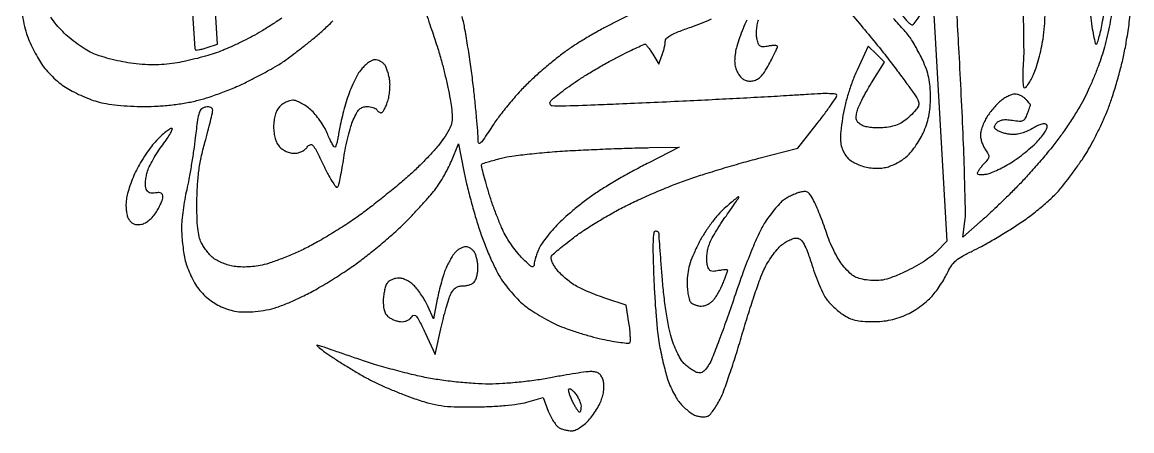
# Model space of a CAD drawing. Extents: x 0.5 to 33.1, y 0.3 to 33.5.
# Drawn here: x 1.18 to 31.26, y 0.25 to 11.34 of the extents above; entities that cross this region are included whole.
import ezdxf

# ---------------------------------------------------------------- set-up
doc = ezdxf.new("R2010")
doc.units = 0
doc.header["$MEASUREMENT"] = 0

msp = doc.modelspace()

# ---------------------------------------------------------------- linework, layer by layer
for points in [[(27.848789, 15.734444, 0.229891), (27.811914, 15.71562, 0.000409), (27.381971, 15.145427, 0.002847), (26.900892, 14.498698, 0.001744), (26.340632, 13.730904), (24.890165, 11.72852), (25.067428, 11.488759, 0.021791), (25.140371, 11.398596, 0.031469), (25.212952, 11.326204, 0.032282), (25.276611, 11.277141, 0.23252), (25.313906, 11.272069, 0.153254), (25.358481, 11.30429, 0.000476), (25.781157, 11.872214, 0.002636), (26.256367, 12.519091, 0.001639), (26.807356, 13.28272), (28.231591, 15.2703), (28.069035, 15.50295, 0.015728), (28.002565, 15.591981, 0.021937), (27.937283, 15.666919, 0.019218), (27.879765, 15.722901, 0.190628)], [(10.741362, 10.3212, 0.117185), (10.66848, 10.303881, 0.036033), (10.570801, 10.245509, 0.033841), (10.467354, 10.162139, 0.031334), (10.373223, 10.063527, 0.046838), (10.277823, 9.92583, 0.017069), (10.168524, 9.714938, 0.01675), (10.063969, 9.474722, 0.019212), (9.980841, 9.238677, 0.008502), (9.909982, 8.99518, 0.006948), (9.842267, 8.732491, 0.007029), (9.786714, 8.48902, 0.018274), (9.755639, 8.31195, -0.013314), (9.732862, 8.174152, -0.021293), (9.705322, 8.058111, -0.016697), (9.676758, 7.968626, -0.318818), (9.654051, 7.952717, -0.260051), (9.627277, 7.967867, -0.011403), (9.571677, 8.06403, -0.016854), (9.509944, 8.186254, -0.010964), (9.446583, 8.331209, 0.03426), (9.365871, 8.494674, 0.021737), (9.251099, 8.673498, 0.021815), (9.122474, 8.840021, 0.037254), (8.999489, 8.965392, 0.029797), (8.873497, 9.063369, 0.029363), (8.736151, 9.146198, 0.030705), (8.607495, 9.20405, 0.090542), (8.512468, 9.2214, 0.074112), (8.425895, 9.208497, 0.041835), (8.327094, 9.169088, 0.040678), (8.231942, 9.111472, 0.052412), (8.155862, 9.043318, 0.063955), (8.086191, 8.943172, 0.04768), (8.035619, 8.818301, 0.04218), (8.00489, 8.670659, 0.030234), (7.9947, 8.5023, 0.030234), (8.00489, 8.333941, 0.04218), (8.035619, 8.186299, 0.04768), (8.086191, 8.061428, 0.063955), (8.155862, 7.961282, 0.060352), (8.235493, 7.892187, 0.043153), (8.338663, 7.834767, 0.04328), (8.449712, 7.796095, 0.062231), (8.552915, 7.7832, 0.057373), (8.656473, 7.795122, 0.054498), (8.75653, 7.830306, 0.05635), (8.843412, 7.884727, 0.072025), (8.90805, 7.953445, -0.146917), (8.986646, 8.015463, -0.316915), (9.057862, 7.998223, -0.063872), (9.147137, 7.865437, -0.004098), (9.353302, 7.445251, 0.010215), (9.491882, 7.171338, 0.025818), (9.606734, 6.979921, 0.037026), (9.69467, 6.868026, 0.513261), (9.738056, 6.873156, 0.070516), (9.765786, 6.945965, 0.005674), (9.809019, 7.147071, 0.007569), (9.854422, 7.389327, 0.005739), (9.897138, 7.6563, -0.012992), (9.947072, 7.941782, -0.011086), (10.014149, 8.239908, -0.01123), (10.087282, 8.508389, -0.030898), (10.154579, 8.69265, -0.021476), (10.243831, 8.875128, -0.075058), (10.322662, 8.979327, -0.111033), (10.410462, 9.033414, -0.082929), (10.52295, 9.0522, -0.036813), (10.607652, 9.045955, -0.040879), (10.687514, 9.027349, -0.044863), (10.751821, 9.000139, -0.132589), (10.7865, 8.9676, 0.056181), (10.811918, 8.935239, 0.049786), (10.844884, 8.907851, 0.052683), (10.880042, 8.889167, 0.096099), (10.911832, 8.883, 0.238448), (10.945993, 8.900274, 0.029241), (10.993014, 8.972669, 0.029499), (11.041714, 9.071316, 0.020208), (11.085622, 9.188258, 0.035028), (11.120759, 9.326586, 0.022667), (11.142735, 9.490353, 0.022788), (11.149657, 9.65314, 0.039472), (11.138577, 9.788006, 0.023311), (11.112999, 9.909506, 0.02172), (11.075729, 10.03105, 0.022284), (11.033115, 10.136052, 0.065753), (10.991735, 10.201849, 0.064092), (10.942699, 10.247536, 0.044335), (10.877329, 10.286141, 0.044502), (10.80656, 10.312446, 0.066834)], [(28.092566, 9.3906, 0.079281), (28.019314, 9.378911, 0.02925), (27.92169, 9.34049, 0.028109), (27.818129, 9.285301, 0.030179), (27.723952, 9.220013, 0.031691), (27.628278, 9.134414, 0.016333), (27.519312, 9.016243, 0.016168), (27.414747, 8.886909, 0.023502), (27.331843, 8.765877, 0.028039), (27.264762, 8.642357, 0.024076), (27.208078, 8.505743, 0.02479), (27.168715, 8.376478, 0.061583), (27.1566, 8.278488, 0.052893), (27.166371, 8.186376, 0.029466), (27.196534, 8.077512, 0.02907), (27.240483, 7.969777, 0.041414), (27.292547, 7.880557, -0.027629), (27.367066, 7.760571, -0.153767), (27.381604, 7.687115, -0.140332), (27.352083, 7.615013, -0.021688), (27.250247, 7.49673, 0.016629), (27.181996, 7.419059, 0.020918), (27.12436, 7.342586, 0.019577), (27.082076, 7.275867, 0.132193), (27.072, 7.238422, 0.331734), (27.089142, 7.215429, 0.055218), (27.146878, 7.204969, 0.042093), (27.229174, 7.206222, 0.024512), (27.326902, 7.22083, 0.047513), (27.454519, 7.25924, 0.014926), (27.637072, 7.340141, 0.014762), (27.836526, 7.4431, 0.015834), (28.024852, 7.555405, 0.018611), (28.215051, 7.687378, 0.012874), (28.420441, 7.849954, 0.013001), (28.609984, 8.016637, 0.025857), (28.749384, 8.159885, 0.019706), (28.862935, 8.300111, 0.043794), (28.935151, 8.416917, 0.063341), (28.966885, 8.506714, 0.254962), (28.951029, 8.560611, 0.19409), (28.898895, 8.582775, 0.068012), (28.816511, 8.573072, 0.049051), (28.710444, 8.534224, 0.0246), (28.584945, 8.465941, -0.031624), (28.457888, 8.399105, -0.024822), (28.31281, 8.342602, -0.025424), (28.172126, 8.303526, -0.054745), (28.060488, 8.291116, -0.031934), (27.956913, 8.2976, -0.022887), (27.842578, 8.317477, -0.023232), (27.735012, 8.346594, -0.045179), (27.653176, 8.3813, -0.03237), (27.56759, 8.434496, -0.170344), (27.536256, 8.479088, -0.198499), (27.542149, 8.52929, -0.046028), (27.591205, 8.600883, -0.093332), (27.659758, 8.657687, -0.0821), (27.747395, 8.688884, -0.059856), (27.863629, 8.695701, -0.0244), (28.021283, 8.678325, 0.019159), (28.209672, 8.655561, 0.118409), (28.305369, 8.670395, 0.161375), (28.368907, 8.724951, 0.044527), (28.427216, 8.844949, 0.004343), (28.459006, 8.930801, 0.006069), (28.485823, 9.008132, 0.003806), (28.507025, 9.073404, 0.076763), (28.5102, 9.093965, 0.160578), (28.504236, 9.112055, 0.011308), (28.471148, 9.154734, 0.015074), (28.428184, 9.204492, 0.01075), (28.377257, 9.257657, 0.049309), (28.315208, 9.308542, 0.037879), (28.23879, 9.351548, 0.038893), (28.160331, 9.381003, 0.070463)], [(5.230802, 8.46, 0.154417), (5.176784, 8.44291, 0.016322), (5.069871, 8.362397, 0.018946), (4.946416, 8.254989, 0.01412), (4.818324, 8.127733, 0.026316), (4.680791, 7.967014, 0.014244), (4.5281, 7.756139, 0.014154), (4.384475, 7.532023, 0.021652), (4.274182, 7.32932, 0.017437), (4.1836, 7.126561, 0.014011), (4.100051, 6.902729, 0.014242), (4.034482, 6.691324, 0.034748), (4.001655, 6.531683, 0.032188), (3.991925, 6.390836, 0.027769), (3.999471, 6.242695, 0.02877), (4.021649, 6.108632, 0.067585), (4.056987, 6.013725, 0.05921), (4.116023, 5.9292, 0.096184), (4.185467, 5.876292, 0.092627), (4.271619, 5.852026, 0.051604), (4.381007, 5.85348, 0.077559), (4.488786, 5.883449, 0.054692), (4.597128, 5.947702, 0.04817), (4.701741, 6.043384, 0.035571), (4.798317, 6.167161, 0.021016), (4.872222, 6.287853, 0.021869), (4.934682, 6.412761, 0.022204), (4.97894, 6.525015, 0.082978), (4.9914, 6.599579, 0.087045), (4.979896, 6.665159, 0.185073), (4.946701, 6.703521, 0.13316), (4.887171, 6.717253, 0.037727), (4.791859, 6.706392, -0.050625), (4.700465, 6.698354, -0.095034), (4.628097, 6.713246, -0.112113), (4.574193, 6.751383, -0.091594), (4.537237, 6.811783, -0.082003), (4.521632, 6.887686, -0.025967), (4.523116, 7.003686, -0.025144), (4.538281, 7.134986, -0.02548), (4.566511, 7.26351, -0.044743), (4.62195, 7.412333, -0.016426), (4.725423, 7.611638, -0.01613), (4.853381, 7.823196, -0.018632), (4.989033, 8.01585, 0.012939), (5.111998, 8.18633, 0.025132), (5.199547, 8.329531, 0.030223), (5.248473, 8.43398, 0.529678)], [(18.189, 7.93621), (18.9927, 7.945), (18.169023, 7.528271, 0.007287), (17.811836, 7.340969, 0.005274), (17.419211, 7.122338, 0.005329), (17.050576, 6.9067, 0.011559), (16.773123, 6.731566, 0.013659), (16.522324, 6.554969, 0.008798), (16.241082, 6.337413, 0.008843), (15.973288, 6.114726, 0.016424), (15.765467, 5.923352, 0.015608), (15.588819, 5.738428, 0.014178), (15.418106, 5.536957, 0.014359), (15.27572, 5.348047, 0.043552), (15.194417, 5.209321, 0.018238), (15.142506, 5.088761, 0.017409), (15.098638, 4.962872, 0.017653), (15.06774, 4.849104, 0.057535), (15.0588, 4.771669, -0.158151), (15.040979, 4.716736, -0.353066), (15.001303, 4.705986, -0.079789), (14.923705, 4.756105, -0.009268), (14.77204, 4.897747, -0.026187), (14.64683, 5.032513, -0.014272), (14.506967, 5.209869, -0.014187), (14.374713, 5.398759, -0.021833), (14.272348, 5.569993, -0.022672), (14.174764, 5.772105, -0.008233), (14.054296, 6.066845, -0.008144), (13.93286, 6.394173, -0.009619), (13.829056, 6.707698, -0.005513), (13.743396, 6.995309, -0.008758), (13.67713, 7.243488, -0.003414), (13.626076, 7.455246, -0.25938), (13.635345, 7.487745, -0.118982), (13.666017, 7.506489, -0.003628), (13.809, 7.551415, -0.006968), (13.979632, 7.601082, -0.004741), (14.175047, 7.653031, -0.028872), (14.453735, 7.707385, -0.006695), (14.927948, 7.765288, -0.006888), (15.476582, 7.817198, -0.006694), (16.0317, 7.854544, -0.002181), (16.608841, 7.883092, -0.001806), (17.223767, 7.908595, -0.001823), (17.787765, 7.927887, -0.004903)], [(20.598035, 6.5988, 0.170306), (20.569548, 6.588807, 0.003855), (20.455925, 6.496462, 0.008219), (20.324097, 6.383928, 0.005417), (20.176067, 6.250415, 0.032783), (20.005411, 6.071058, 0.018325), (19.821025, 5.83267, 0.017829), (19.645577, 5.568382, 0.021635), (19.501157, 5.308449, 0.01486), (19.357667, 4.998974, 0.030983), (19.268449, 4.748742, 0.036831), (19.220328, 4.519505, 0.033334), (19.2042, 4.277853, 0.021317), (19.211654, 4.103103, 0.025273), (19.234021, 3.939391, 0.025342), (19.266362, 3.805498, 0.125078), (19.30572, 3.73932, 0.071569), (19.357719, 3.700401, 0.038812), (19.430725, 3.667622, 0.037716), (19.51178, 3.645272, 0.048451), (19.588708, 3.6378, 0.068953), (19.668185, 3.648813, 0.042027), (19.757051, 3.682199, 0.041352), (19.841259, 3.731092, 0.056694), (19.906962, 3.788946, 0.038308), (19.9685, 3.868404, 0.014768), (20.041791, 3.987178, 0.01452), (20.114025, 4.12121, 0.017373), (20.173874, 4.251529, 0.00455), (20.223725, 4.37396, 0.006408), (20.265775, 4.484084, 0.003932), (20.299128, 4.577159, 0.084253), (20.304, 4.605868, 0.391893), (20.290885, 4.620031, 0.026258), (20.230639, 4.621495, 0.02675), (20.15003, 4.614896, 0.015556), (20.054262, 4.598822, -0.029209), (19.914911, 4.579328, -0.146608), (19.838747, 4.595605, -0.166684), (19.789462, 4.649715, -0.040657), (19.750118, 4.765645, -0.056716), (19.736198, 4.870015, -0.026337), (19.740766, 5.006827, -0.025684), (19.760782, 5.151585, -0.032517), (19.794681, 5.282292, -0.040061), (19.857598, 5.43158, -0.012684), (19.974499, 5.643399, -0.012574), (20.117334, 5.873873, -0.013657), (20.26785, 6.090485, 0.005272), (20.408249, 6.285477, 0.009356), (20.519199, 6.449483, 0.004343), (20.605627, 6.585101, 0.58911)], [(13.207735, 5.2452, 0.078898), (13.139184, 5.234315, 0.04144), (13.05942, 5.200801, 0.039909), (12.981478, 5.151894, 0.048808), (12.917838, 5.094054, 0.036895), (12.856812, 5.015714, 0.015103), (12.785383, 4.901237, 0.014847), (12.715756, 4.773163, 0.018398), (12.659008, 4.649904, 0.023186), (12.60493, 4.500975, 0.008553), (12.542127, 4.286487, 0.008456), (12.481438, 4.049624, 0.010067), (12.432496, 3.824192), (12.328029, 3.291484), (12.174986, 3.633316, 0.023732), (12.100923, 3.779698, 0.01673), (12.004617, 3.937017, 0.01693), (11.902145, 4.081582, 0.03374), (11.809917, 4.187173, 0.042527), (11.713661, 4.268314, 0.03627), (11.599959, 4.336917, 0.037855), (11.486649, 4.384118, 0.079927), (11.392904, 4.3992, 0.054388), (11.306653, 4.38979, 0.043017), (11.217048, 4.361746, 0.044385), (11.137529, 4.320548, 0.077995), (11.082099, 4.271696, 0.08642), (11.040702, 4.199448, 0.02742), (11.004703, 4.080151, 0.026453), (10.97848, 3.940305, 0.026569), (10.96722, 3.798677, 0.026879), (10.971856, 3.630304, 0.05972), (10.997381, 3.504757, 0.07666), (11.046194, 3.409347, 0.078539), (11.12115, 3.333981, 0.046265), (11.197501, 3.288327, 0.030458), (11.292404, 3.249809, 0.030618), (11.39022, 3.223428, 0.050598), (11.475266, 3.2148, 0.06672), (11.554295, 3.225393, 0.054562), (11.633693, 3.256692, 0.056369), (11.70156, 3.302837, 0.087936), (11.746201, 3.357411, -0.281216), (11.801502, 3.388512, -0.218235), (11.864519, 3.356843, -0.052), (11.952243, 3.220424, -0.006982), (12.101988, 2.913261), (12.377965, 2.3265), (12.529652, 3.025046, -0.007573), (12.595946, 3.3095, -0.008006), (12.669688, 3.58656, -0.007707), (12.740675, 3.823098, -0.035713), (12.793365, 3.955646, -0.046005), (12.858904, 4.06456, -0.086621), (12.932763, 4.135372, -0.091599), (13.023258, 4.174579, -0.056598), (13.138802, 4.1877, 0.049237), (13.234064, 4.197104, 0.046852), (13.327324, 4.224977, 0.050412), (13.405106, 4.265947, 0.105237), (13.452811, 4.3146, 0.061012), (13.483884, 4.379929, 0.02537), (13.510114, 4.474198, 0.024643), (13.528287, 4.579201, 0.029173), (13.534705, 4.679712, 0.031302), (13.528802, 4.782894, 0.022947), (13.509894, 4.896018, 0.02334), (13.481946, 5.001857, 0.046673), (13.448423, 5.081562, 0.065438), (13.403548, 5.144145, 0.055289), (13.341596, 5.197131, 0.057605), (13.272788, 5.233129, 0.09199)], [(9.1791, 2.58159, 0.763131), (9.169245, 2.566774, 0.044506), (9.233561, 2.505015, 0.015682), (9.385766, 2.390551, 0.006173), (9.6021, 2.2422, 0.007412), (9.86409, 2.072818, 0.005288), (10.162159, 1.890673, 0.00534), (10.450112, 1.723011, 0.011357), (10.677084, 1.600813, 0.012999), (10.908836, 1.490241, 0.006225), (11.211725, 1.359774, 0.006166), (11.531493, 1.231334, 0.008749), (11.819184, 1.125629, 0.016278), (12.214943, 1.002312, 0.033502), (12.5326, 0.937084, 0.027635), (12.892661, 0.90811, 0.007962), (13.4514, 0.903017, 0.009913), (13.873218, 0.914255, 0.011358), (14.275488, 0.942127, 0.012069), (14.622441, 0.982565, 0.033621), (14.862299, 1.033032), (15.300297, 1.156423), (15.440714, 0.788746, 0.02663), (15.505965, 0.641866, 0.02757), (15.585789, 0.504506, 0.028641), (15.667824, 0.394053, 0.096123), (15.737404, 0.337434, 0.039566), (15.810712, 0.305372, 0.023381), (15.902386, 0.278368, 0.0233), (15.997029, 0.25986, 0.036647), (16.079599, 0.2538, 0.105526), (16.169251, 0.272934, 0.034474), (16.289232, 0.336849, 0.032587), (16.41641, 0.428324, 0.031503), (16.53216, 0.536519, 0.031356), (16.641405, 0.667959, 0.021422), (16.749138, 0.829589, 0.021645), (16.839903, 0.995027, 0.040204), (16.896382, 1.137196, 0.028016), (16.933119, 1.286176, 0.036672), (16.948849, 1.425484, 0.040973), (16.94348, 1.550917, 0.059733), (16.916777, 1.658177, 0.059332), (16.867488, 1.752427, 0.098827), (16.803615, 1.814787, 0.09438), (16.718472, 1.849606, 0.050313), (16.604844, 1.860944, 0.032972), (16.465584, 1.851598, 0.004757), (16.18345, 1.811136, 0.005378), (15.850311, 1.756447, 0.004576), (15.49995, 1.691744, -0.013485), (15.104046, 1.625902, -0.009201), (14.651078, 1.571545, -0.009271), (14.20538, 1.534697, -0.015988), (13.833395, 1.5228, -0.016084), (13.458814, 1.534853, -0.009309), (13.009729, 1.572189, -0.009216), (12.551157, 1.627483, -0.013053), (12.145643, 1.694812, -0.012123), (11.735754, 1.784271, -0.006575), (11.236187, 1.913044, -0.006546), (10.730962, 2.057515, -0.010285), (10.301299, 2.196182, 0.00021), (9.923961, 2.326414, 0.000273), (9.578541, 2.445256, 0.000202), (9.288889, 2.544603, 0.002531)], [(16.161415, 1.280778, -0.034673), (16.225094, 1.192567, -0.030645), (16.278924, 1.092774, -0.031919), (16.316188, 0.996586, -0.076595), (16.3278, 0.921228, -0.0237), (16.324895, 0.859976, -0.037818), (16.316013, 0.808349, -0.04408), (16.303205, 0.77145, -0.295313), (16.287673, 0.7614, -0.235078), (16.266314, 0.772029, -0.012882), (16.221417, 0.83472, -0.017771), (16.170841, 0.915355, -0.011852), (16.118473, 1.010999, -0.016988), (16.069273, 1.114624, -0.017902), (16.028142, 1.219576, -0.017837), (15.999267, 1.312254, -0.073119), (15.992215, 1.370549, -0.314291), (16.008931, 1.393255, -0.206601), (16.042542, 1.390549, -0.071787), (16.096446, 1.351153, -0.025444)]]:
    msp.add_lwpolyline(points, format="xyb", close=True)
for points in [[(5.787762, 11.709703, 0.000115), (5.859581, 10.628089, 0.181676), (5.875256, 10.593544, 0.228148), (5.902492, 10.584008, 0.016859), (5.982817, 10.595783, 0.020767), (6.081451, 10.617922, 0.014114), (6.191699, 10.650887), (6.472734, 10.743637), (6.245584, 14.445168, -0.000404)], [(30.707233, 11.5479, -0.01327), (30.661744, 11.281278, -0.00803), (30.59448, 10.968126, -0.008041), (30.517642, 10.659129, -0.013988), (30.442658, 10.4058, -0.012155), (30.354118, 10.155553, -0.006831), (30.235115, 9.8559, -0.006814), (30.106619, 9.556436, -0.011054), (29.988394, 9.306, -0.018064), (29.848894, 9.050216, -0.008615), (29.65217, 8.731249, -0.008528), (29.434963, 8.404679, -0.011999), (29.229439, 8.1216, -0.009473), (29.003418, 7.836853, -0.005534), (28.722407, 7.503862, -0.005532), (28.433638, 7.176651, -0.00934), (28.183502, 6.909661, -0.0052), (27.934136, 6.658542, -0.003658), (27.648634, 6.381041, -0.003691), (27.371497, 6.119483, -0.007727), (27.151305, 5.920976), (26.680711, 5.50973), (26.734408, 5.928299, 0.036914), (26.749761, 6.213402, 0.002029), (26.728218, 7.108831, 0.003137), (26.691546, 8.174914, 0.002287), (26.637931, 9.359355, 0.000742), (26.578544, 10.51613, 0.001222), (26.524489, 11.493979, 0.000088), (26.473643, 12.372032, 0.18975)], [(28.296532, 12.062098, -0.003813), (28.319347, 11.268277, -0.003577), (28.328831, 10.588616, -0.018807), (28.31733, 10.21545, 0.009903), (28.304283, 9.947299, 0.021081), (28.307054, 9.739716, 0.019064), (28.321275, 9.588261, 0.376131), (28.353757, 9.5598, 0.226368), (28.394089, 9.579046, 0.023177), (28.458452, 9.666586, 0.02531), (28.528398, 9.784062, 0.01749), (28.595919, 9.923327, 0.026787), (28.664497, 10.103922, 0.011226), (28.738127, 10.353485, 0.01107), (28.805127, 10.624557, 0.014126), (28.85422, 10.877209, 0.02534), (28.894994, 11.236508, 0.01338), (28.91096, 11.68512, 0.010348)], [(25.88598, 11.698432), (26.066664, 8.550306), (26.247347, 5.40218), (25.974818, 5.121001, -0.041728), (25.829474, 4.994138, -0.01606), (25.608517, 4.842296, -0.015771), (25.357077, 4.692113, -0.018748), (25.110537, 4.567066, -0.012616), (24.785663, 4.427148, -0.038481), (24.556722, 4.355193, -0.049827), (24.354127, 4.329114, -0.035188), (24.12467, 4.338733, -0.030174), (23.910337, 4.376092, -0.065378), (23.754329, 4.435433, -0.06369), (23.616445, 4.53413, -0.027388), (23.459066, 4.697222, -0.040146), (23.341856, 4.857115, -0.018011), (23.213146, 5.083856, -0.017695), (23.093619, 5.334557, -0.022983), (23.003132, 5.572394, 0.007763), (22.92056, 5.811035, 0.006313), (22.824923, 6.064143, 0.006385), (22.73088, 6.295117, 0.016496), (22.655471, 6.458498, 0.01872), (22.557399, 6.63681, 0.102384), (22.48327, 6.717291, 0.156114), (22.399204, 6.744468, 0.062293), (22.277616, 6.729624, 0.029519), (22.179827, 6.698846, 0.015582), (22.062343, 6.64985, 0.015452), (21.944827, 6.59204, 0.022995), (21.84618, 6.533702, 0.055988), (21.742259, 6.4476, 0.016055), (21.60186, 6.292264, 0.015943), (21.453679, 6.105588, 0.016318), (21.318891, 5.911261, 0.035182), (21.155376, 5.614392, 0.011014), (20.95229, 5.148527, 0.009779), (20.725806, 4.563752, 0.006234), (20.484262, 3.875416, -0.003891), (20.271544, 3.260012, -0.004999), (20.065873, 2.697589, -0.003876), (19.885394, 2.229961, -0.0426), (19.79598, 2.050047, -0.027259), (19.710726, 1.925667, -0.078143), (19.634975, 1.853751, -0.11817), (19.560615, 1.825062, -0.118721), (19.481467, 1.833272, -0.043668), (19.410427, 1.865594, -0.01731), (19.318877, 1.921583, -0.016976), (19.223648, 1.989202, -0.020422), (19.139122, 2.059283, -0.071905), (19.054069, 2.161466, -0.021123), (18.954485, 2.340187, -0.02074), (18.858195, 2.553144, -0.020903), (18.780155, 2.772799, -0.027619), (18.708926, 3.058481, -0.009501), (18.636776, 3.478482, -0.009258), (18.573364, 3.953863, -0.009489), (18.528189, 4.427373, -0.000386), (18.495605, 4.858887, -0.000593), (18.468113, 5.232722, -0.000191), (18.444805, 5.556598, -0.017057), (18.443005, 5.60475, 0.151286), (18.435426, 5.628949, 0.098001), (18.414236, 5.649562, 0.081068), (18.382628, 5.663466, 0.063247), (18.345356, 5.6682, 0.384031), (18.298303, 5.625809, 0.016935), (18.281529, 5.387493, 0.015605), (18.279619, 5.019914, 0.003908), (18.299909, 4.42035, 0.004597), (18.326079, 3.906034, 0.004605), (18.36169, 3.392562, 0.004506), (18.400925, 2.945132, 0.018237), (18.437212, 2.673797, 0.008369), (18.479294, 2.450354, 0.005233), (18.535667, 2.190158, 0.005251), (18.596599, 1.934904, 0.009521), (18.652587, 1.727673, 0.025519), (18.718792, 1.536842, 0.018951), (18.810371, 1.333336, 0.019261), (18.911732, 1.147478, 0.04045), (19.007077, 1.013543, 0.025617), (19.107466, 0.90594, 0.021938), (19.223477, 0.803165, 0.022519), (19.337337, 0.719083, 0.056992), (19.428614, 0.67189, 0.03906), (19.513746, 0.646926, 0.033232), (19.606473, 0.633791, 0.034576), (19.692848, 0.633345, 0.075754), (19.75729, 0.647431, 0.120935), (19.820809, 0.691552, 0.022072), (19.91139, 0.803829, 0.022599), (20.007747, 0.94789, 0.01883), (20.097142, 1.10896, 0.029373), (20.200893, 1.347481, 0.005741), (20.357176, 1.789168, 0.006077), (20.527407, 2.309036, 0.005595), (20.689868, 2.847351, -0.005117), (20.852555, 3.388284, -0.005403), (21.023458, 3.91602, -0.005177), (21.180337, 4.367622, -0.0243), (21.285647, 4.621443, -0.024527), (21.385693, 4.808593, -0.019187), (21.511629, 5.001512, -0.019565), (21.643045, 5.172306, -0.044113), (21.758163, 5.28795, -0.034455), (21.870774, 5.370163, -0.03499), (21.993047, 5.435664, -0.037253), (22.107033, 5.476932, -0.105483), (22.191016, 5.482205, -0.162533), (22.286944, 5.43351, -0.069819), (22.373677, 5.316873, -0.038235), (22.466318, 5.111393, -0.009147), (22.587336, 4.756735, 0.011236), (22.685878, 4.471844, 0.011591), (22.79617, 4.194636, 0.011378), (22.902625, 3.959171, 0.047585), (22.982815, 3.826135, 0.029795), (23.068264, 3.724093, 0.015647), (23.185629, 3.607334, 0.015512), (23.313775, 3.494828, 0.022977), (23.43334, 3.40515, 0.041393), (23.596444, 3.312876, 0.049625), (23.763078, 3.255253, 0.040948), (23.96217, 3.224773, 0.017919), (24.229261, 3.215626, 0.022449), (24.489605, 3.227739, 0.029439), (24.724927, 3.263364, 0.030323), (24.948769, 3.325249, 0.026363), (25.174495, 3.416213, 0.031688), (25.358571, 3.51657, 0.02084), (25.557218, 3.653692, 0.020986), (25.740102, 3.803961, 0.037488), (25.874963, 3.944137, 0.017706), (25.988879, 4.092217, 0.012465), (26.106734, 4.2662, 0.0126), (26.211263, 4.438516, 0.025674), (26.282753, 4.579699, -0.050377), (26.376741, 4.744592, -0.063061), (26.495985, 4.873963, -0.048222), (26.668366, 4.992856, -0.017087), (26.935413, 5.129599, 0.016023), (27.185113, 5.25679, 0.006426), (27.518601, 5.445971, 0.006351), (27.873029, 5.659181, 0.007978), (28.195659, 5.866078, 0.015699), (28.52396, 6.099255, 0.014483), (28.846149, 6.358698, 0.015106), (29.131753, 6.617971, 0.027357), (29.346579, 6.849137, 0.010904), (29.524375, 7.072513, 0.006865), (29.722672, 7.340673, 0.006892), (29.910544, 7.609927, 0.012546), (30.055339, 7.835659, 0.014973), (30.189128, 8.071889, 0.00773), (30.34291, 8.374702, 0.007676), (30.491573, 8.691225, 0.011528), (30.610579, 8.972165, 0.015601), (30.720691, 9.277195, 0.007633), (30.842839, 9.672116, 0.007564), (30.957436, 10.086879, 0.010881), (31.045279, 10.457568, 0.012252), (31.119526, 10.851223, 0.006595), (31.192707, 11.339644, 0.006564), (31.254228, 11.839726, 0.010245)], [(1.179268, 11.588157, 0.025411), (1.223648, 11.291705, 0.033337), (1.295608, 11.027654, 0.019733), (1.371557, 10.833094, 0.011747), (1.476402, 10.607542, 0.011749), (1.591646, 10.387318, 0.019855), (1.699681, 10.209245, 0.033412), (1.82555, 10.044296, 0.019831), (1.995692, 9.864666, 0.019797), (2.180434, 9.698245, 0.032013), (2.351356, 9.573708, 0.022299), (2.537037, 9.467126, 0.01312), (2.767525, 9.355715, 0.01311), (3.004173, 9.256276, 0.021777), (3.209005, 9.186567, 0.030001), (3.451532, 9.131186, 0.01501), (3.763407, 9.088985, 0.013943), (4.114095, 9.062071, 0.012579), (4.478005, 9.053499, 0.013791), (4.866098, 9.064829, 0.014219), (5.249026, 9.097534, 0.014759), (5.614057, 9.15015, 0.018545), (5.948268, 9.221301, 0.019097), (6.251122, 9.310041, 0.010202), (6.618454, 9.441481, 0.010143), (6.988523, 9.591147, 0.015576), (7.301868, 9.73704, 0.004766), (7.585731, 9.883536, 0.004817), (7.865734, 10.034906, 0.0047), (8.106981, 10.17132, 0.019481), (8.2485, 10.260636, 0.01079), (8.38315, 10.357482, 0.002739), (8.597428, 10.520575, 0.002791), (8.840174, 10.709611, 0.002821), (9.07994, 10.900688, 0.016067), (9.328728, 11.114806, 0.010842), (9.599054, 11.374038, 0.010929)], [(8.221426, 11.450074, -0.005945), (7.946321, 11.270799, -0.005936), (7.665356, 11.097073, -0.00983), (7.423745, 10.958013, -0.011929), (7.180546, 10.831793, -0.007858), (6.895248, 10.697773, -0.007908), (6.613428, 10.576078, -0.015114), (6.382836, 10.488864, -0.014805), (6.150286, 10.41648, -0.008229), (5.862978, 10.341374, -0.008202), (5.569418, 10.274855, -0.013125), (5.316582, 10.228801, -0.018941), (5.023639, 10.194651, -0.01982), (4.733359, 10.183458, -0.019092), (4.433384, 10.195245, -0.015189), (4.111206, 10.230119, -0.017226), (3.836622, 10.278002, -0.013269), (3.540735, 10.348418, -0.013469), (3.26746, 10.429106, -0.030939), (3.068013, 10.507821, -0.031681), (2.885805, 10.607623, -0.016072), (2.669426, 10.754572, -0.015899), (2.455047, 10.921131, -0.022846), (2.277195, 11.082875, -0.025217), (2.10562, 11.272035, -0.025612), (1.954906, 11.476564, -0.026822)], [(12.081703, 11.698731, -0.00449), (12.275578, 11.141949, -0.004539), (12.445333, 10.624534, -0.011613), (12.556099, 10.246062, -0.006752), (12.639089, 9.918296, -0.005783), (12.717804, 9.571057, -0.005832), (12.781998, 9.25387, -0.016553), (12.816812, 9.030947, -0.021118), (12.837983, 8.765495, -0.071578), (12.819721, 8.593127, -0.067513), (12.752993, 8.427642, -0.017409), (12.601446, 8.182078, -0.0291), (12.455291, 7.988185, -0.01068), (12.227596, 7.73142, -0.010545), (11.966285, 7.460807, -0.012446), (11.707534, 7.216397, -0.008505), (11.415251, 6.962617, -0.004663), (11.049146, 6.661276, -0.004646), (10.671663, 6.362183, -0.007398), (10.342725, 6.114213, -0.01274), (10.003893, 5.879564, -0.00796), (9.595997, 5.621391, -0.007987), (9.185681, 5.379657, -0.014377), (8.8407, 5.196679, -0.012866), (8.516153, 5.046582, -0.011358), (8.170637, 4.906676, -0.011485), (7.853439, 4.794809, -0.033619), (7.628836, 4.737728, -0.021868), (7.420403, 4.708795, -0.021408), (7.208749, 4.697909, -0.022456), (7.009798, 4.705138, -0.034961), (6.840231, 4.73096, -0.028339), (6.698172, 4.771453, -0.022939), (6.550951, 4.830291, -0.023512), (6.419912, 4.897365, -0.053915), (6.330284, 4.962418, -0.03169), (6.255451, 5.039303, -0.016724), (6.172185, 5.143315, -0.016575), (6.09376, 5.255887, -0.024526), (6.033335, 5.359899, -0.066254), (5.976281, 5.518691, -0.026402), (5.939387, 5.747562, -0.020062), (5.918908, 6.053135, -0.008707), (5.915084, 6.46045, -0.012425), (5.929845, 6.909266, -0.018926), (5.96705, 7.29737, -0.019546), (6.032356, 7.672174, -0.014569), (6.132437, 8.079852, 0.003374), (6.213132, 8.379431, 0.004633), (6.281384, 8.649993, 0.003026), (6.335138, 8.877737, 0.054133), (6.343949, 8.952334, 0.159441), (6.330265, 8.995528, 0.132641), (6.292751, 9.026114, 0.09304), (6.232534, 9.040515, 0.047603), (6.15465, 9.036934, 0.143127), (6.047213, 8.988258, 0.133719), (5.979461, 8.8882, 0.048283), (5.931613, 8.686443, 0.005109), (5.870707, 8.2062, -0.00693), (5.82474, 7.854023, -0.004896), (5.763759, 7.459722, -0.004941), (5.698041, 7.083901, -0.010382), (5.638057, 6.793599, 0.012781), (5.584804, 6.529485, 0.009872), (5.539848, 6.239223, 0.010004), (5.508628, 5.96633, 0.02348), (5.499, 5.761414, 0.016876), (5.505505, 5.568751, 0.009819), (5.525641, 5.338247, 0.009809), (5.554918, 5.107836, 0.016315), (5.589692, 4.915248, 0.032353), (5.642744, 4.727895, 0.0196), (5.728226, 4.513768, 0.019601), (5.830201, 4.307017, 0.032386), (5.933943, 4.142339, 0.034844), (6.065728, 3.984785, 0.030604), (6.223654, 3.839604, 0.030703), (6.397519, 3.71527, 0.035751), (6.57694, 3.620043, 0.027564), (6.796476, 3.537068, 0.041661), (6.995641, 3.49191, 0.037434), (7.214553, 3.47769, 0.017535), (7.498362, 3.490479, 0.028857), (7.796591, 3.531836, 0.029763), (8.084941, 3.607002, 0.024377), (8.40747, 3.729603, 0.011142), (8.816224, 3.91919, 0.015962), (9.171604, 4.108057, 0.008874), (9.592934, 4.35956, 0.008843), (10.010781, 4.629508, 0.014128), (10.356772, 4.876269, 0.008512), (10.679565, 5.129285, 0.00643), (11.02563, 5.417644, 0.006505), (11.343795, 5.69701, 0.014954), (11.573983, 5.917319, 0.005353), (11.772524, 6.123423, 0.004018), (11.986763, 6.35433, 0.004062), (12.184869, 6.574891, 0.009301), (12.32967, 6.745042, 0.025258), (12.455758, 6.915821, 0.014028), (12.592743, 7.135573, 0.013962), (12.719271, 7.366388, 0.021875), (12.813583, 7.57215), (13.004348, 8.041517), (13.149418, 7.299008, 0.01163), (13.225588, 6.952206, 0.005846), (13.337007, 6.517946, 0.005801), (13.462731, 6.071406, 0.008556), (13.584305, 5.682745, 0.013108), (13.716802, 5.315773, 0.011149), (13.875272, 4.935666, 0.011296), (14.035105, 4.596058, 0.030888), (14.16785, 4.366472, 0.020778), (14.305424, 4.176808, 0.014164), (14.476544, 3.972578, 0.014294), (14.653123, 3.784671, 0.027741), (14.806255, 3.646964, 0.024084), (14.97556, 3.523835, 0.011497), (15.203988, 3.381374, 0.011368), (15.449906, 3.243201, 0.015871), (15.676223, 3.131795, 0.019754), (15.927155, 3.029763, 0.009844), (16.252068, 2.91956, 0.009756), (16.593552, 2.818474, 0.014156), (16.898903, 2.743755, 0.008205), (17.169987, 2.69014, 0.012524), (17.406927, 2.653407, 0.007089), (17.60432, 2.63069, 0.225144), (17.649032, 2.646632, 0.196341), (17.666642, 2.68856, 0.01221), (17.664647, 2.825952, 0.016593), (17.652514, 2.993892, 0.011446), (17.628135, 3.183027), (17.5545, 3.666684), (17.001378, 3.845762, -0.012871), (16.766707, 3.92847, -0.010377), (16.518934, 4.028972, -0.010521), (16.293935, 4.131383, -0.026355), (16.135742, 4.217984, -0.026581), (16.003211, 4.309968, -0.018431), (15.86331, 4.427025, -0.018637), (15.736941, 4.54977, -0.035989), (15.647164, 4.658387, -0.028967), (15.583696, 4.759428, -0.038036), (15.538605, 4.858555, -0.042), (15.515531, 4.942939, -0.186245), (15.524839, 4.992596, -0.076157), (15.568781, 5.044178, -0.004578), (15.724595, 5.176493, -0.006775), (15.91449, 5.330468, -0.004948), (16.129396, 5.496527, -0.016959), (16.398292, 5.686094, -0.007911), (16.758653, 5.914199, -0.007828), (17.144664, 6.141849, -0.010853), (17.498057, 6.332844, -0.010962), (17.875376, 6.515976, -0.006337), (18.336597, 6.720433, -0.00633), (18.804802, 6.913949, -0.01056), (19.2042, 7.063441, -0.007314), (19.620154, 7.202394, -0.003818), (20.142203, 7.363962, -0.003796), (20.680438, 7.521601, -0.005794), (21.15, 7.649402), (22.2075, 7.924103), (22.732666, 8.593902, 0.005544), (22.934158, 8.856838, 0.00818), (23.104617, 9.092399, 0.004356), (23.242928, 9.293988, 0.1387), (23.261416, 9.350345, 0.389974), (23.230154, 9.387286, 0.021607), (23.066049, 9.400707, 0.020417), (22.825508, 9.400122, 0.007274), (22.48245, 9.380268, -0.003147), (22.064052, 9.352587, -0.000833), (21.395472, 9.313696, -0.000845), (20.634766, 9.272008, -0.000869), (19.881, 9.233291, -0.000698), (19.08586, 9.194949, -0.000505), (18.199455, 9.154342, -0.00051), (17.3571, 9.117466, -0.00111), (16.710793, 9.09127, -0.001378), (15.804492, 9.059052, -0.03265), (15.549061, 9.067357, -0.325117), (15.489215, 9.120532, -0.242395), (15.512689, 9.208791, -0.038481), (15.605824, 9.297012, -0.007636), (15.786447, 9.438972, -0.008043), (16.002489, 9.598071, -0.007407), (16.229496, 9.754665, -0.009848), (16.489479, 9.921069, -0.005756), (16.807092, 10.110656, -0.005753), (17.129477, 10.293162, -0.009714), (17.404338, 10.437726, -0.002794), (17.641898, 10.555182, -0.004265), (17.849436, 10.654173, -0.001596), (18.028619, 10.737076, -0.107954), (18.061232, 10.7442, -0.21855), (18.086266, 10.732708, -0.012327), (18.141653, 10.664978, -0.017076), (18.20474, 10.577845, -0.011536), (18.270896, 10.474509), (18.434905, 10.204818), (18.523452, 10.437717, 0.018387), (18.557353, 10.537814, 0.015495), (18.585989, 10.645984, 0.015775), (18.605952, 10.746389, 0.041202), (18.612, 10.819665, -0.209059), (18.648641, 10.903468, -0.059933), (18.766045, 10.988479, -0.034999), (18.97144, 11.084427, -0.009412), (19.30995, 11.207312, 0.012726), (19.591716, 11.311716, 0.01365), (19.861211, 11.428078, 0.013289)], [(17.831217, 11.6325), (17.203837, 11.316656, 0.009247), (16.925364, 11.169947, 0.005865), (16.606185, 10.989265, 0.005889), (16.296864, 10.804431, 0.010833), (16.050278, 10.64566, 0.015761), (15.807147, 10.470154, 0.007658), (15.507317, 10.231596, 0.007588), (15.20251, 9.973518, 0.010855), (14.940789, 9.734804, 0.016835), (14.687549, 9.47674, 0.010547), (14.408171, 9.158978, 0.010584), (14.145989, 8.83406, 0.018949), (13.946739, 8.554895, -0.002366), (13.673728, 8.144242, -0.07271), (13.591401, 8.053465, -0.572414), (13.549264, 8.068882, -0.045004), (13.535897, 8.216495, 0.020115), (13.52889, 8.389066, 0.002655), (13.497399, 8.753837, 0.003077), (13.455077, 9.186167, 0.002576), (13.404984, 9.6444, 0.006237), (13.342793, 10.133353, 0.004996), (13.26401, 10.658265, 0.005052), (13.181372, 11.142373, 0.012776), (13.108766, 11.492056, 0.011271)], [(23.619683, 11.60549, -0.003687), (24.021494, 11.130758, -0.003706), (24.407657, 10.660591, -0.006968), (24.711395, 10.274251, -0.002899), (24.964369, 9.939072, -0.00373), (25.192813, 9.627899, -0.002864), (25.3807, 9.364766, -0.032223), (25.447757, 9.255377, -0.078568), (25.483855, 9.149537, -0.144389), (25.473502, 9.059842, -0.084498), (25.408727, 8.958853, -0.01553), (25.253996, 8.799268, -0.030871), (25.091229, 8.659915, -0.055272), (24.940044, 8.570131, -0.054123), (24.770665, 8.514503, -0.028355), (24.551119, 8.480763, -0.023776), (24.372897, 8.472157, -0.025696), (24.199258, 8.480963, -0.027506), (24.048728, 8.504801, -0.069951), (23.945121, 8.542823, -0.051525), (23.851743, 8.605935, -0.121806), (23.802529, 8.673282, -0.10968), (23.78754, 8.76052, -0.037285), (23.803397, 8.888935, -0.054234), (23.844186, 9.018155, -0.012454), (23.941568, 9.225531, -0.012731), (24.066495, 9.460086, -0.012112), (24.205203, 9.69197), (24.558182, 10.250873), (24.336902, 10.472153), (24.115622, 10.693433), (23.813745, 10.040059, 0.018297), (23.681579, 9.724136, 0.01619), (23.566911, 9.38634, 0.016444), (23.476277, 9.048352, 0.021097), (23.416449, 8.732016, 0.009068), (23.371352, 8.377704, 0.034148), (23.362361, 8.154126, 0.052227), (23.384881, 7.985077, 0.052366), (23.441934, 7.824524, 0.056719), (23.516681, 7.705136, 0.055481), (23.61684, 7.604607, 0.050588), (23.745261, 7.521327, 0.035153), (23.904368, 7.453317, 0.03086), (24.067729, 7.40776, 0.029612), (24.237723, 7.381884, 0.030476), (24.404124, 7.376737, 0.038878), (24.556659, 7.393234, 0.043187), (24.695103, 7.431813, 0.024508), (24.85497, 7.500744, 0.024317), (25.010387, 7.586604, 0.036556), (25.135799, 7.677359, 0.042357), (25.252852, 7.794125, 0.020166), (25.383676, 7.962121, 0.019825), (25.507101, 8.149825, 0.026561), (25.602763, 8.329643, 0.026691), (25.695204, 8.559462, 0.032112), (25.756157, 8.784191, 0.030289), (25.790186, 9.025499, 0.019887), (25.801347, 9.306, 0.020111), (25.789868, 9.59128, 0.0316), (25.75477, 9.833988, 0.03289), (25.690699, 10.063219, 0.024352), (25.591344, 10.307004, 0.011344), (25.49801, 10.496155, 0.009653), (25.391215, 10.691467, 0.009767), (25.287085, 10.865491, 0.026949), (25.204953, 10.982349, 0.015455), (25.08953, 11.120101, 0.001551), (24.802993, 11.439361, 0.001947)], [(30.13752, 11.52675, 0.006825), (30.179612, 11.226721, 0.011186), (30.224387, 10.974074, 0.004957), (30.268446, 10.764992, 0.351824), (30.294338, 10.7442, 0.323372), (30.321057, 10.763498, 0.008866), (30.366233, 10.908497, 0.015084), (30.413144, 11.089099, 0.009368), (30.457776, 11.30351, 0.020364), (30.495747, 11.56215, 0.013881)], [(20.820076, 11.395169, 0.0157), (20.719769, 11.167972, 0.012737), (20.626225, 10.91861, 0.012935), (20.551759, 10.684165, 0.032309), (20.513072, 10.508767, 0.025038), (20.494234, 10.325485, 0.049501), (20.501034, 10.179541, 0.05798), (20.534711, 10.053612, 0.050767), (20.597491, 9.932609, 0.044677), (20.675992, 9.833388, 0.085255), (20.75718, 9.772678, 0.09073), (20.850398, 9.744759, 0.056316), (20.964947, 9.745042, 0.085284), (21.086998, 9.780819, 0.080281), (21.193007, 9.855784, 0.055333), (21.298508, 9.985051, 0.018679), (21.422974, 10.1943, 0.005328), (21.511489, 10.360813, 0.007534), (21.586468, 10.511061, 0.004653), (21.646164, 10.638359, 0.099573), (21.655624, 10.678635, 0.353865), (21.640148, 10.699076, 0.049195), (21.583659, 10.707281, 0.038652), (21.503482, 10.704767, 0.022202), (21.407862, 10.690022, -0.029759), (21.267032, 10.670479, -0.152654), (21.191054, 10.687834, -0.164688), (21.141665, 10.74451, -0.03613), (21.100667, 10.869002, -0.053299), (21.085267, 10.978757, -0.025329), (21.087801, 11.121622, -0.024768), (21.105639, 11.272207, -0.0321), (21.137551, 11.407514, -0.041648)]]:
    msp.add_lwpolyline(points, format="xyb")

doc.saveas('drawing.dxf')
